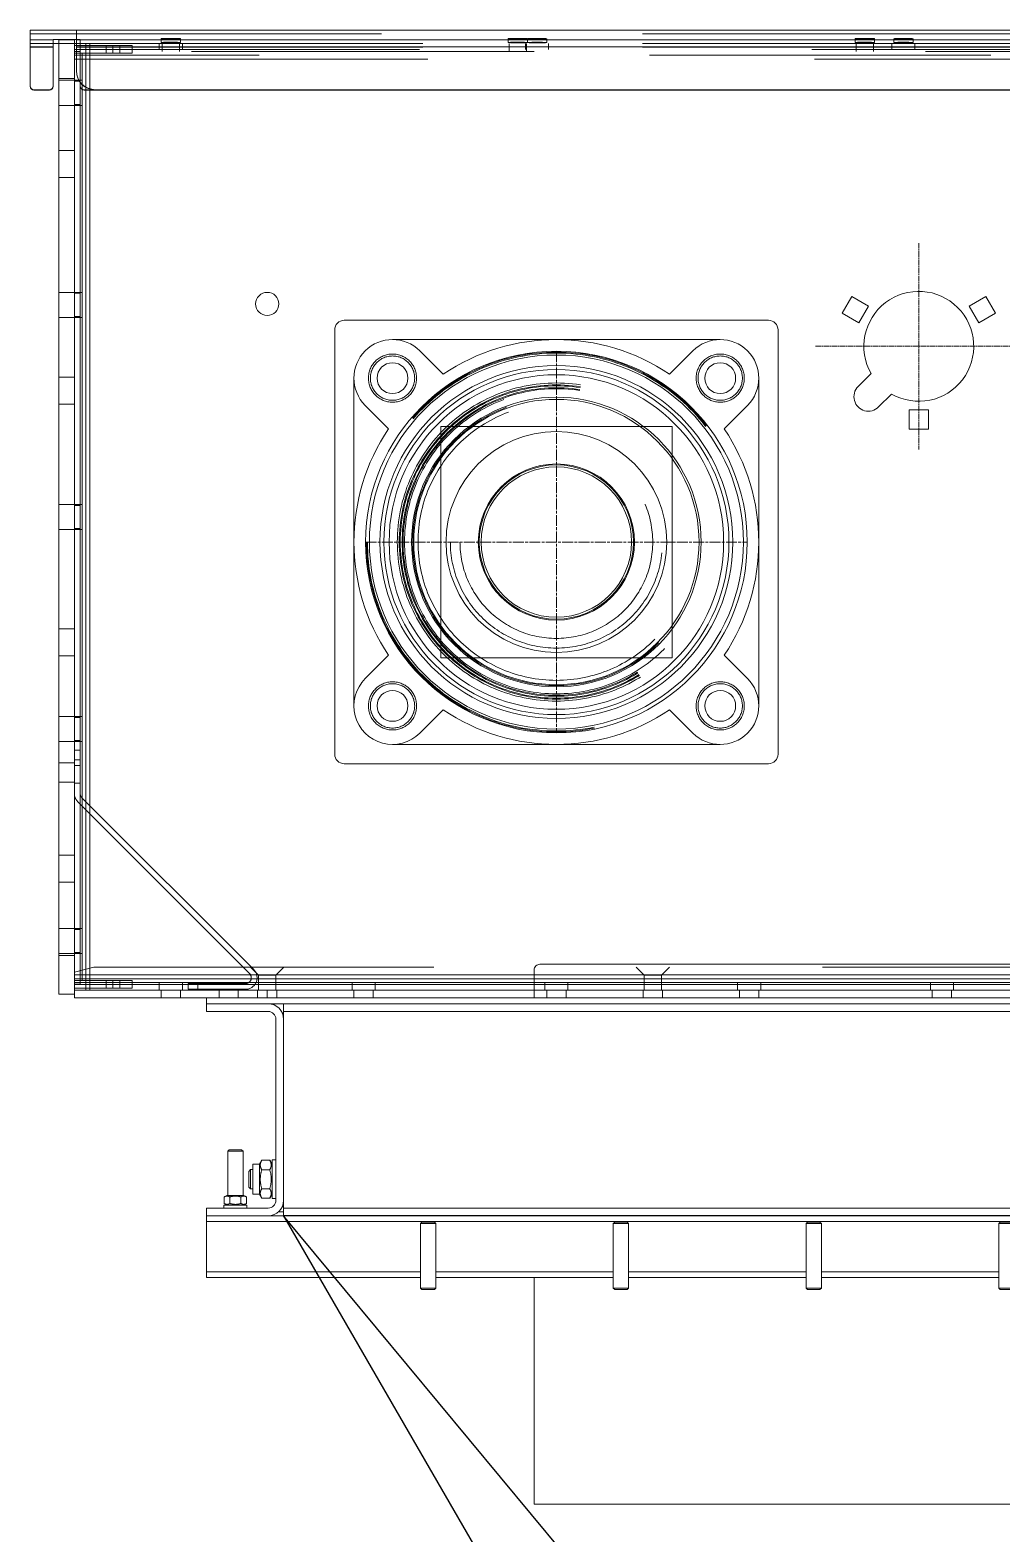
# Model space of a CAD drawing. Header units: millimetres. Extents: x 3220 to 226993, y 817 to 176024.
# Drawn here: x 71493 to 71997, y 159216 to 159996 of the extents above; entities that cross this region are included whole.
import ezdxf

# ---------------------------------------------------------------- set-up
doc = ezdxf.new("R2010")
doc.units = ezdxf.units.MM
doc.linetypes.add('CHAIN', pattern=[0.3543, 0.2362, -0.0295, 0.0591, -0.0295])
doc.linetypes.add('DASHED', pattern=[15, 7, -8])
for name, color, linetype, lineweight, true_color in [('Mittelpunktmarkierung(DIN)', 7, 'Continuous', 25, 0x3f3f3f), ('Sichtbare Kanten(DIN)', 7, 'Continuous', 50, 0x3f3f3f), ('Sichtbare tangentiale Kanten(DIN)', 7, 'Continuous', 50, 0x3f3f3f), ('Verdeckte Kanten(DIN)', 7, 'DASHED', 35, 0x3f3f3f), ('Verdeckte tangentiale Kanten(DIN)', 7, 'DASHED', 35, 0x3f3f3f)]:
    doc.layers.add(name, color=color, linetype=linetype, lineweight=lineweight, true_color=true_color)

# ---------------------------------------------------------------- blocks, each defined once
blk = doc.blocks.new('TKF 300 Motor F')
at = {"layer": 'Mittelpunktmarkierung(DIN)', "color": 1, "linetype": 'CHAIN', "lineweight": 0, "ltscale": 11.889819}
for p, q in [((-188.01, 155), (-188.01, 48)), ((-134.51, 101.5), (-241.51, 101.5))]:
    blk.add_line(p, q, dxfattribs=at)
at = {"layer": 'Mittelpunktmarkierung(DIN)', "color": 1, "linetype": 'CHAIN', "lineweight": 0, "ltscale": 23.990969}
for p, q in [((-0.01, 99.01), (-0.01, -99)), ((98.99, 0), (-99.01, 0))]:
    blk.add_line(p, q, dxfattribs=at)
at = {"layer": 'Sichtbare Kanten(DIN)', "color": 5, "lineweight": 0}
for p, q in [((272.99, 265.54), (-750.01, 265.54)), ((272.99, 260.5), (272.99, 265.54)), ((272.99, 265.54), (272.99, 265.54)), ((246.99, 260.66), (260.99, 260.66)), ((246.99, 260.5), (246.99, 260.66)), ((246.99, 260.5), (246.99, 256.85)), ((249.99, 258.66), (246.99, 258.66)), ((246.99, 258.5), (249.99, 258.5)), ((249.99, 240.5), (249.99, 260.5)), ((257.99, 260.5), (249.99, 260.5)), ((257.99, 260.5), (257.99, 240.5)), ((260.99, 258.66), (257.99, 258.66)), ((260.99, 260.66), (260.99, 260.5)), ((260.99, 256.85), (260.99, 260.5)), ((272.99, 260.5), (272.99, 256.85)), ((246.99, 236.61), (246.99, 256.85)), ((246.99, 254.5), (249.99, 254.5)), ((246.99, 253.5), (249.99, 253.5)), ((260.99, 256.85), (260.99, 236.61)), ((272.99, 236.61), (272.99, 256.85)), ((244.99, 234.62), (-740.01, 234.62)), ((-740.01, 234.44), (244.99, 234.44)), ((245.99, 234.71), (245.99, -227.5)), ((246.99, 236.43), (246.99, 236.61)), ((249.99, 240.5), (249.99, -214.5)), ((257.99, 240.5), (257.99, -214.5)), ((260.99, 236.43), (260.99, 236.61)), ((270.99, 234.62), (262.99, 234.62)), ((262.99, 234.44), (270.99, 234.44)), ((272.99, 236.43), (272.99, 236.61)), ((-222.75, 127.33), (-227.75, 118.67)), ((-214.09, 122.33), (-222.75, 127.33)), ((-153.27, 127.33), (-161.93, 122.33)), ((-148.27, 118.67), (-153.27, 127.33)), ((-227.75, 118.67), (-219.09, 113.67)), ((-219.09, 113.67), (-214.09, 122.33)), ((-161.93, 122.33), (-156.93, 113.67)), ((-156.93, 113.67), (-148.27, 118.67)), ((-115.01, -110), (-115.01, 110)), ((-110.01, 115), (109.99, 115)), ((114.99, 110), (114.99, -110)), ((-85.01, 105), (-0.01, 105)), ((-0.01, 105), (84.99, 105)), ((-58.75, 87.03), (-70.87, 99.15)), ((70.85, 99.15), (58.74, 87.03)), ((-156.54, 80.64), (-163.26, 87.36)), ((-105.01, 0), (-105.01, 85)), ((104.99, 85), (104.99, 0)), ((-173.87, 76.76), (-167.15, 70.04)), ((-99.15, 70.86), (-87.04, 58.75)), ((87.02, 58.75), (99.13, 70.86)), ((-193.01, 68.5), (-193.01, 58.5)), ((-183.01, 68.5), (-193.01, 68.5)), ((-183.01, 58.5), (-183.01, 68.5)), ((-193.01, 58.5), (-183.01, 58.5)), ((-105.01, -85), (-105.01, 0)), ((104.99, 0), (104.99, -85)), ((-87.04, -58.74), (-99.15, -70.85)), ((99.13, -70.85), (87.02, -58.74)), ((-70.87, -99.14), (-58.75, -87.03)), ((58.74, -87.03), (70.85, -99.14)), ((-0.01, -105), (-85.01, -105)), ((84.99, -105), (-0.01, -105)), ((109.99, -115), (-110.01, -115)), ((249.99, -234.5), (249.99, -214.5)), ((257.99, -214.5), (257.99, -234.5)), ((241.99, -224.5), (245.99, -224.5)), ((241.99, -228.5), (241.99, -224.5)), ((249.99, -228.5), (-750.01, -228.5)), ((249.99, -232.5), (-750.01, -232.5)), ((249.99, -232.5), (-750.01, -232.5)), ((245.99, -227.5), (241.99, -227.5)), ((245.99, -227.5), (249.99, -227.5)), ((-750.01, -236.5), (249.99, -236.5)), ((249.99, -234.5), (249.99, -236.5)), ((249.99, -234.5), (257.99, -234.5))]:
    blk.add_line(p, q, dxfattribs=at)
for centre, radius in [((-0.01, 0), 99), ((-85.01, 85), 8), ((-0.01, 0), 89.5), ((84.99, 85), 8), ((-0.01, 0), 57.25), ((-0.01, 0), 40.5), ((-0.01, 0), 40), ((-0.01, 0), 39), ((-85.01, -85), 8), ((84.99, -85), 8)]:
    blk.add_circle(centre, radius, dxfattribs=at)
at = {"layer": 'Sichtbare Kanten(DIN)', "color": 1, "lineweight": 0}
blk.add_circle((-0.01, 0), 0.01, dxfattribs=at)
at = {"layer": 'Sichtbare Kanten(DIN)', "color": 5, "lineweight": 0}
for centre, radius, start, end in [((-188.01, 101.5), 28.5, 330.25752, 299.74248), ((-110.01, 110), 5, 90, 180), ((109.99, 110), 5, 0, 90), ((-85.01, 85), 20, 45, 225), ((-0.01, 0), 105, 55.98058, 124.01942), ((84.99, 85), 20, 315, 135), ((-161.85, 75.34), 7.5, 225, 45), ((-0.01, 0), 105, 145.98058, 214.01942), ((-0.01, 0), 105, 325.98058, 34.01942), ((-85.01, -85), 20, 135, 315), ((84.99, -85), 20, 225, 45), ((-0.01, 0), 105, 235.98058, 304.01942), ((-110.01, -110), 5, 180, 270), ((109.99, -110), 5, 270, 0)]:
    blk.add_arc(centre, radius, start, end, dxfattribs=at)
for centre in [(-160.01, 261.09), (19.99, 261.09), (199.99, 261.09)]:
    blk.add_ellipse(centre, major_axis=(-5, 0), ratio=0.026186, dxfattribs=at)
for centre, major_axis, start_param, end_param in [((244.99, 236.61), (2, 0), 4.712389, 6.283185), ((244.99, 236.43), (2, 0), 4.712389, 6.283185), ((262.99, 236.61), (-2, 0), 0, 1.570796), ((262.99, 236.43), (-2, 0), 0, 1.570796), ((270.99, 236.61), (2, 0), 4.712389, 6.283185), ((270.99, 236.43), (2, 0), 4.712389, 6.283185)]:
    blk.add_ellipse(centre, major_axis=major_axis, ratio=0.996195, start_param=start_param, end_param=end_param, dxfattribs=at)
at = {"layer": 'Sichtbare tangentiale Kanten(DIN)', "color": 5, "lineweight": 0}
for p, q in [((-750.01, 265.54), (272.99, 265.54)), ((-750.01, 260.5), (246.99, 260.5)), ((260.99, 260.5), (272.99, 260.5)), ((-750.01, 256.85), (246.99, 256.85)), ((260.99, 256.85), (272.99, 256.85)), ((241.99, -224.5), (241.99, 234.44)), ((244.99, 234.44), (244.99, 234.62)), ((249.99, 240.5), (257.99, 240.5)), ((262.99, 234.44), (262.99, 234.62)), ((270.99, 234.44), (270.99, 234.62)), ((257.99, -214.5), (249.99, -214.5)), ((-250.01, -224.5), (241.99, -224.5))]:
    blk.add_line(p, q, dxfattribs=at)
for radius in [97, 91.5, 86.75, 75.09, 74]:
    blk.add_circle((-0.01, 0), radius, dxfattribs=at)
at = {"layer": 'Verdeckte Kanten(DIN)', "color": 5, "lineweight": 0, "ltscale": 26.048429}
blk.add_line((272.99, 263.54), (-750.01, 263.54), dxfattribs=at)
at = {"layer": 'Verdeckte Kanten(DIN)', "color": 5, "lineweight": 0, "ltscale": 0.38097}
for p, q in [((-165.01, 259.09), (-165.01, 261.09)), ((-155.01, 259.09), (-155.01, 261.09)), ((14.99, 259.09), (14.99, 261.09)), ((24.99, 259.09), (24.99, 261.09)), ((194.99, 259.09), (194.99, 261.09)), ((204.99, 259.09), (204.99, 261.09))]:
    blk.add_line(p, q, dxfattribs=at)
at = {"layer": 'Verdeckte Kanten(DIN)', "color": 5, "lineweight": 0, "ltscale": 0.761779}
for p, q in [((-164.51, 258.5), (-164.51, 254.5)), ((-155.51, 258.5), (-155.51, 254.5)), ((15.49, 258.5), (15.49, 254.5)), ((24.49, 258.5), (24.49, 254.5)), ((195.49, 258.5), (195.49, 254.5)), ((204.49, 258.5), (204.49, 254.5)), ((219.99, 257.5), (219.99, 253.5)), ((226.49, 257.5), (226.49, 253.5)), ((233.49, 257.5), (233.49, 253.5)), ((241.99, 254.5), (241.99, 258.5)), ((245.99, 250.5), (249.99, 250.5)), ((249.99, 239.5), (245.99, 239.5)), ((249.99, 226.5), (245.99, 226.5)), ((249.99, 129.5), (245.99, 129.5)), ((249.99, 116.5), (245.99, 116.5)), ((249.99, 19.5), (245.99, 19.5)), ((249.99, 6.5), (245.99, 6.5)), ((249.99, -90.5), (245.99, -90.5)), ((249.99, -103.5), (245.99, -103.5)), ((249.99, -200.5), (245.99, -200.5)), ((249.99, -213.5), (245.99, -213.5)), ((249.99, -224.5), (245.99, -224.5)), ((-206.01, -228.5), (-206.01, -232.5)), ((-205.01, -232.5), (-205.01, -236.5)), ((-195.01, -232.5), (-195.01, -236.5)), ((-194.01, -228.5), (-194.01, -232.5)), ((-106.01, -228.5), (-106.01, -232.5)), ((-105.01, -232.5), (-105.01, -236.5)), ((-95.01, -232.5), (-95.01, -236.5)), ((-94.01, -228.5), (-94.01, -232.5)), ((-6.01, -228.5), (-6.01, -232.5)), ((-5.01, -232.5), (-5.01, -236.5)), ((4.99, -232.5), (4.99, -236.5)), ((5.99, -228.5), (5.99, -232.5)), ((93.99, -228.5), (93.99, -232.5)), ((94.99, -232.5), (94.99, -236.5)), ((104.99, -232.5), (104.99, -236.5)), ((105.99, -228.5), (105.99, -232.5)), ((149.99, -232.5), (149.99, -236.5)), ((164.99, -232.5), (164.99, -236.5)), ((174.99, -232.5), (174.99, -236.5)), ((193.99, -228.5), (193.99, -232.5)), ((194.99, -232.5), (194.99, -236.5)), ((204.99, -232.5), (204.99, -236.5)), ((205.99, -228.5), (205.99, -232.5)), ((219.99, -227.5), (219.99, -231.5)), ((226.49, -227.5), (226.49, -231.5)), ((233.49, -227.5), (233.49, -231.5)), ((241.99, -228.5), (241.99, -232.5))]:
    blk.add_line(p, q, dxfattribs=at)
at = {"layer": 'Verdeckte Kanten(DIN)', "color": 5, "lineweight": 0, "ltscale": 2.991791}
for p, q in [((219.99, 257.5), (229.99, 257.5)), ((229.99, 253.5), (219.99, 253.5)), ((219.99, -227.5), (229.99, -227.5)), ((229.99, -231.5), (219.99, -231.5))]:
    blk.add_line(p, q, dxfattribs=at)
at = {"layer": 'Verdeckte Kanten(DIN)', "color": 5, "lineweight": 0, "ltscale": 3.809293}
for p, q in [((249.99, 257.5), (229.99, 257.5)), ((249.99, -231.5), (229.99, -231.5))]:
    blk.add_line(p, q, dxfattribs=at)
at = {"layer": 'Verdeckte Kanten(DIN)', "color": 5, "lineweight": 0, "ltscale": 1.523657}
for p, q in [((257.99, 258.66), (249.99, 258.66)), ((249.99, 239.5), (257.99, 239.5)), ((249.99, 226.5), (257.99, 226.5)), ((257.99, 203), (249.99, 203)), ((257.99, 189), (249.99, 189)), ((249.99, 129.5), (257.99, 129.5)), ((249.99, 116.5), (257.99, 116.5)), ((257.99, 85.5), (249.99, 85.5)), ((257.99, 71.5), (249.99, 71.5)), ((249.99, 19.5), (257.99, 19.5)), ((249.99, 6.5), (257.99, 6.5)), ((257.99, -45), (249.99, -45)), ((257.99, -59), (249.99, -59)), ((249.99, -90.5), (257.99, -90.5)), ((249.99, -103.5), (257.99, -103.5)), ((249.99, -114.5), (257.99, -114.5)), ((249.99, -124.5), (257.99, -124.5)), ((257.99, -162.5), (249.99, -162.5)), ((257.99, -176.5), (249.99, -176.5)), ((249.99, -200.5), (257.99, -200.5)), ((249.99, -213.5), (257.99, -213.5))]:
    blk.add_line(p, q, dxfattribs=at)
at = {"layer": 'Verdeckte Kanten(DIN)', "color": 5, "lineweight": 0, "ltscale": 25.386398}
blk.add_line((-750.01, 254.5), (246.99, 254.5), dxfattribs=at)
at = {"layer": 'Verdeckte Kanten(DIN)', "color": 5, "lineweight": 0, "ltscale": 3.047415}
blk.add_line((245.99, 253.5), (229.99, 253.5), dxfattribs=at)
at = {"layer": 'Verdeckte Kanten(DIN)', "color": 5, "lineweight": 0, "ltscale": 1.196656}
for q in [(241.99, 254.5), (245.99, 250.5)]:
    blk.add_line((241.99, 250.5), q, dxfattribs=at)
at = {"layer": 'Verdeckte Kanten(DIN)', "color": 5, "lineweight": 0, "ltscale": 0.19037}
blk.add_line((245.99, 253.5), (246.99, 253.5), dxfattribs=at)
at = {"layer": 'Verdeckte Kanten(DIN)', "color": 5, "lineweight": 0, "ltscale": 3.579878}
blk.add_line((245.99, 253.5), (245.99, 234.71), dxfattribs=at)
at = {"layer": 'Verdeckte Kanten(DIN)', "color": 5, "lineweight": 0, "ltscale": 29.027576}
for p, q in [((-60.01, 60), (59.99, 60)), ((-60.01, -60), (-60.01, 60)), ((59.99, 60), (59.99, -60)), ((59.99, -60), (-60.01, -60))]:
    blk.add_line(p, q, dxfattribs=at)
at = {"layer": 'Verdeckte Kanten(DIN)', "color": 5, "lineweight": 0, "ltscale": 0.571309}
for p, q in [((249.99, -108), (246.99, -108)), ((249.99, -116), (246.99, -116)), ((249.99, -125), (246.99, -125)), ((191, -232), (191, -229))]:
    blk.add_line(p, q, dxfattribs=at)
at = {"layer": 'Verdeckte Kanten(DIN)', "color": 5, "lineweight": 0, "ltscale": 1.495845}
for p, q in [((246.99, -113), (246.99, -108)), ((186, -229), (191, -229)), ((191, -232), (186, -232))]:
    blk.add_line(p, q, dxfattribs=at)
at = {"layer": 'Verdeckte Kanten(DIN)', "color": 5, "lineweight": 0, "ltscale": 3.335922}
blk.add_line((246.99, -113), (246.99, -130.52), dxfattribs=at)
at = {"layer": 'Verdeckte Kanten(DIN)', "color": 5, "lineweight": 0, "ltscale": 30.486076}
for p, q in [((246.11, -132.64), (157, -221.75)), ((248.23, -134.76), (159.12, -223.87))]:
    blk.add_line(p, q, dxfattribs=at)
at = {"layer": 'Verdeckte Kanten(DIN)', "color": 5, "lineweight": 0, "ltscale": 4.715426}
for p, q in [((186, -229), (161.24, -229)), ((161.24, -232), (186, -232))]:
    blk.add_line(p, q, dxfattribs=at)
at = {"layer": 'Verdeckte Kanten(DIN)', "color": 5, "lineweight": 0, "ltscale": 2.285536}
blk.add_line((241.99, -227.5), (229.99, -227.5), dxfattribs=at)
at = {"layer": 'Verdeckte Kanten(DIN)', "color": 5, "lineweight": 0, "ltscale": 24.951368}
blk.add_circle((-0.01, 0), 98.5, dxfattribs=at)
at = {"layer": 'Verdeckte Kanten(DIN)', "color": 5, "lineweight": 0, "ltscale": 24.824713}
blk.add_circle((-0.01, 0), 98, dxfattribs=at)
at = {"layer": 'Verdeckte Kanten(DIN)', "color": 5, "lineweight": 0, "ltscale": 14.959352}
for centre in [(-85.01, 85), (84.99, 85), (-85.01, -85), (84.99, -85)]:
    blk.add_circle(centre, 12.5, dxfattribs=at)
at = {"layer": 'Verdeckte Kanten(DIN)', "color": 5, "lineweight": 0, "ltscale": 13.762596}
for centre in [(-85.01, 85), (84.99, 85), (-85.01, -85), (84.99, -85)]:
    blk.add_circle(centre, 11.5, dxfattribs=at)
at = {"layer": 'Verdeckte Kanten(DIN)', "color": 5, "lineweight": 0, "ltscale": 24.77405}
blk.add_circle((-0.01, 0), 81.5, dxfattribs=at)
at = {"layer": 'Verdeckte Kanten(DIN)', "color": 5, "lineweight": 0, "ltscale": 24.318085}
blk.add_circle((-0.01, 0), 80, dxfattribs=at)
at = {"layer": 'Verdeckte Kanten(DIN)', "color": 5, "lineweight": 0, "ltscale": 25.162464}
blk.add_circle((-0.01, 0), 74.5, dxfattribs=at)
at = {"layer": 'Verdeckte Kanten(DIN)', "color": 5, "lineweight": 0, "ltscale": 24.233648}
blk.add_circle((-0.01, 0), 71.75, dxfattribs=at)
at = {"layer": 'Verdeckte Kanten(DIN)', "color": 5, "lineweight": 0, "ltscale": 23.883833}
blk.add_circle((-0.01, 0), 55, dxfattribs=at)
at = {"layer": 'Verdeckte Kanten(DIN)', "color": 5, "lineweight": 0, "ltscale": 25.331339}
blk.add_circle((-0.01, 0), 50, dxfattribs=at)
at = {"layer": 'Verdeckte Kanten(DIN)', "color": 5, "lineweight": 0, "ltscale": 0.448684}
blk.add_arc((243.99, -130.52), 3, 315, 0, dxfattribs=at)
at = {"layer": 'Verdeckte Kanten(DIN)', "color": 5, "lineweight": 0, "ltscale": 0.897467}
blk.add_arc((243.99, -130.52), 6, 315, 0, dxfattribs=at)
at = {"layer": 'Verdeckte Kanten(DIN)', "color": 5, "lineweight": 0, "ltscale": 2.692601}
blk.add_arc((161.24, -226), 6, 135, 270, dxfattribs=at)
at = {"layer": 'Verdeckte Kanten(DIN)', "color": 5, "lineweight": 0, "ltscale": 1.346251}
blk.add_arc((161.24, -226), 3, 135, 270, dxfattribs=at)
at = {"layer": 'Verdeckte Kanten(DIN)', "color": 5, "lineweight": 0, "ltscale": 5.984706}
for centre in [(-160.01, 259.09), (19.99, 259.09), (199.99, 259.09)]:
    blk.add_ellipse(centre, major_axis=(5, 0), ratio=0.026186, dxfattribs=at)
at = {"layer": 'Verdeckte tangentiale Kanten(DIN)', "color": 5, "lineweight": 0, "ltscale": 26.048429}
blk.add_line((272.99, 263.54), (-750.01, 263.54), dxfattribs=at)
at = {"layer": 'Verdeckte tangentiale Kanten(DIN)', "color": 5, "lineweight": 0, "ltscale": 25.386398}
for p, q in [((246.99, 258.5), (-750.01, 258.5)), ((246.99, 256.68), (-750.01, 256.68))]:
    blk.add_line(p, q, dxfattribs=at)
at = {"layer": 'Verdeckte tangentiale Kanten(DIN)', "color": 5, "lineweight": 0, "ltscale": 0.761779}
for p, q in [((229.99, 253.5), (229.99, 257.5)), ((229.99, -231.5), (229.99, -227.5))]:
    blk.add_line(p, q, dxfattribs=at)
at = {"layer": 'Verdeckte tangentiale Kanten(DIN)', "color": 5, "lineweight": 0, "ltscale": 2.285536}
for p, q in [((272.99, 258.5), (260.99, 258.5)), ((272.99, 256.68), (260.99, 256.68))]:
    blk.add_line(p, q, dxfattribs=at)
at = {"layer": 'Verdeckte tangentiale Kanten(DIN)', "color": 5, "lineweight": 0, "ltscale": 25.055382}
blk.add_line((241.99, 250.5), (-742.01, 250.5), dxfattribs=at)
at = {"layer": 'Verdeckte tangentiale Kanten(DIN)', "color": 5, "lineweight": 0, "ltscale": 3.059311}
blk.add_line((241.99, 234.44), (241.99, 250.5), dxfattribs=at)
at = {"layer": 'Verdeckte tangentiale Kanten(DIN)', "color": 5, "lineweight": 0, "ltscale": 0.571309}
for p, q in [((246.99, -113), (249.99, -113)), ((186, -229), (186, -232))]:
    blk.add_line(p, q, dxfattribs=at)
at = {"layer": 'Verdeckte tangentiale Kanten(DIN)', "color": 5, "lineweight": 0, "ltscale": 25.078026}
blk.add_circle((-0.01, 0), 82.5, dxfattribs=at)
at = {"layer": 'Verdeckte tangentiale Kanten(DIN)', "color": 5, "lineweight": 0, "ltscale": 24.622061}
blk.add_circle((-0.01, 0), 81, dxfattribs=at)
at = {"layer": 'Verdeckte tangentiale Kanten(DIN)', "color": 5, "lineweight": 0, "ltscale": 24.166098}
blk.add_circle((-0.01, 0), 79.5, dxfattribs=at)
at = {"layer": 'Verdeckte tangentiale Kanten(DIN)', "color": 5, "lineweight": 0, "ltscale": 26.597906}
blk.add_circle((-0.01, 0), 78.75, dxfattribs=at)
blk = doc.blocks.new('TKF 300 2000 F')
at = {"layer": 'Sichtbare Kanten(DIN)', "color": 5, "lineweight": 0}
for p, q in [((-1999, 497), (-1999, 502.03)), ((-1999, 502.03), (-1999, 502.03)), ((-1, 502.03), (-1999, 502.03)), ((-2000, 495), (-2000, 492)), ((-2000, 495), (-1999, 495)), ((-2000, 492), (-1999, 492)), ((-1999, 491.9), (-2000, 491.9)), ((-2000, 7.1), (-2000, 491.9)), ((-1999, 497), (-1999, 493.35)), ((-1999, 481.07), (-1999, 493.35)), ((-1999, 481.07), (-1999, 480.9)), ((-1997, 7.1), (-1997, 474.92)), ((-11, 471.11), (-1989, 471.11)), ((-1989, 470.94), (-11, 470.94)), ((-1994, 10), (-1997, 10)), ((-1994, 10), (-1994, 7)), ((-1997, 7.1), (-2000, 7.1)), ((-2000, 7.1), (-2000, 7)), ((-2000, 4), (-2000, 7)), ((0, 7), (-2000, 7)), ((-2000, 4), (0, 4)), ((-2000, 0), (-2000, 4)), ((0, 4), (-2000, 4)), ((-2000, 0), (0, 0))]:
    blk.add_line(p, q, dxfattribs=at)
blk.add_circle((-1900, 360), 6, dxfattribs=at)
for centre in [(-1950, 497.58), (-1760, 497.58), (-1570, 497.58)]:
    blk.add_ellipse(centre, major_axis=(-5, 0), ratio=0.026186, dxfattribs=at)
for centre in [(-1989, 481.07), (-1989, 480.9)]:
    blk.add_ellipse(centre, major_axis=(-10, 0), ratio=0.996195, start_param=0, end_param=1.570796, dxfattribs=at)
at = {"layer": 'Sichtbare tangentiale Kanten(DIN)', "color": 5, "lineweight": 0}
for p, q in [((-1999, 502.03), (-1, 502.03)), ((-1999, 497), (-1, 497)), ((-1999, 493.35), (-1, 493.35)), ((-1994, 472.27), (-1994, 10)), ((-1989, 470.94), (-1989, 471.11)), ((-1994, 10), (-6, 10))]:
    blk.add_line(p, q, dxfattribs=at)
at = {"layer": 'Verdeckte Kanten(DIN)', "color": 5, "lineweight": 0, "ltscale": 25.437323}
for p, q in [((-1, 500.03), (-1999, 500.03)), ((-1999, 492), (-1, 492))]:
    blk.add_line(p, q, dxfattribs=at)
at = {"layer": 'Verdeckte Kanten(DIN)', "color": 5, "lineweight": 0, "ltscale": 0.380839}
blk.add_line((-1997, 491.9), (-1999, 491.9), dxfattribs=at)
at = {"layer": 'Verdeckte Kanten(DIN)', "color": 5, "lineweight": 0, "ltscale": 3.233633}
blk.add_line((-1997, 474.92), (-1997, 491.9), dxfattribs=at)
at = {"layer": 'Verdeckte Kanten(DIN)', "color": 5, "lineweight": 0, "ltscale": 0.571309}
for p, q in [((-1994, 495), (-1994, 492)), ((-1956, 492), (-1956, 495)), ((-1944, 492), (-1944, 495)), ((-1766, 492), (-1766, 495)), ((-1754, 492), (-1754, 495)), ((-1576, 492), (-1576, 495)), ((-1564, 492), (-1564, 495)), ((-2000, 489), (-1997, 489)), ((-1997, 475.5), (-2000, 475.5)), ((-1997, 463.5), (-2000, 463.5)), ((-1997, 365.5), (-2000, 365.5)), ((-1997, 353.5), (-2000, 353.5)), ((-1997, 255.5), (-2000, 255.5)), ((-1997, 243.5), (-2000, 243.5)), ((-1997, 145.5), (-2000, 145.5)), ((-1997, 133.5), (-2000, 133.5)), ((-1997, 35.5), (-2000, 35.5)), ((-1997, 23.5), (-2000, 23.5)), ((-1997, 10), (-2000, 10)), ((-1994, 7), (-1994, 4)), ((-1956, 7), (-1956, 4)), ((-1944, 7), (-1944, 4)), ((-1856, 7), (-1856, 4)), ((-1844, 7), (-1844, 4)), ((-1756, 7), (-1756, 4)), ((-1744, 7), (-1744, 4)), ((-1656, 7), (-1656, 4)), ((-1644, 7), (-1644, 4)), ((-1556, 7), (-1556, 4)), ((-1544, 7), (-1544, 4))]:
    blk.add_line(p, q, dxfattribs=at)
at = {"layer": 'Verdeckte Kanten(DIN)', "color": 5, "lineweight": 0, "ltscale": 0.897467}
for p, q in [((-1994, 492), (-1994, 489)), ((-1994, 489), (-1997, 489))]:
    blk.add_line(p, q, dxfattribs=at)
at = {"layer": 'Verdeckte Kanten(DIN)', "color": 5, "lineweight": 0, "ltscale": 0.38097}
for p, q in [((-1955, 495.58), (-1955, 497.58)), ((-1945, 495.58), (-1945, 497.58)), ((-1765, 495.58), (-1765, 497.58)), ((-1755, 495.58), (-1755, 497.58)), ((-1575, 495.58), (-1575, 497.58)), ((-1565, 495.58), (-1565, 497.58))]:
    blk.add_line(p, q, dxfattribs=at)
at = {"layer": 'Verdeckte Kanten(DIN)', "color": 5, "lineweight": 0, "ltscale": 1.971787}
blk.add_line((-2000, 13.32), (-1990, 16), dxfattribs=at)
at = {"layer": 'Verdeckte Kanten(DIN)', "color": 5, "lineweight": 0, "ltscale": 25.208158}
blk.add_line((-1990, 16), (-10, 16), dxfattribs=at)
at = {"layer": 'Verdeckte Kanten(DIN)', "color": 5, "lineweight": 0, "ltscale": 1.104296}
for p, q in [((-1904.5, 11.9), (-1908.6, 16)), ((-1895.5, 11.9), (-1891.4, 16)), ((-1704.5, 11.9), (-1708.6, 16)), ((-1695.5, 11.9), (-1691.4, 16))]:
    blk.add_line(p, q, dxfattribs=at)
at = {"layer": 'Verdeckte Kanten(DIN)', "color": 5, "lineweight": 0, "ltscale": 2.692601}
for p, q in [((-1904.5, 11.9), (-1895.5, 11.9)), ((-1704.5, 11.9), (-1695.5, 11.9))]:
    blk.add_line(p, q, dxfattribs=at)
at = {"layer": 'Verdeckte Kanten(DIN)', "color": 5, "lineweight": 0, "ltscale": 1.50461}
for p, q in [((-1904.5, 4), (-1904.5, 11.9)), ((-1895.5, 4), (-1895.5, 11.9)), ((-1704.5, 4), (-1704.5, 11.9)), ((-1695.5, 4), (-1695.5, 11.9))]:
    blk.add_line(p, q, dxfattribs=at)
at = {"layer": 'Verdeckte Kanten(DIN)', "color": 5, "lineweight": 0, "ltscale": 0.761779}
for p, q in [((-1955, 0), (-1955, 4)), ((-1945, 0), (-1945, 4)), ((-1905, 0), (-1905, 4)), ((-1895, 0), (-1895, 4)), ((-1855, 0), (-1855, 4)), ((-1845, 0), (-1845, 4)), ((-1755, 0), (-1755, 4)), ((-1745, 0), (-1745, 4)), ((-1705, 0), (-1705, 4)), ((-1695, 0), (-1695, 4)), ((-1655, 0), (-1655, 4)), ((-1645, 0), (-1645, 4)), ((-1555, 0), (-1555, 4)), ((-1545, 0), (-1545, 4))]:
    blk.add_line(p, q, dxfattribs=at)
at = {"layer": 'Verdeckte Kanten(DIN)', "color": 5, "lineweight": 0, "ltscale": 5.984706}
for centre in [(-1950, 495.58), (-1760, 495.58), (-1570, 495.58)]:
    blk.add_ellipse(centre, major_axis=(5, 0), ratio=0.026186, dxfattribs=at)
at = {"layer": 'Verdeckte tangentiale Kanten(DIN)', "color": 5, "lineweight": 0, "ltscale": 25.437323}
for p, q in [((-1, 500.03), (-1999, 500.03)), ((-1, 495), (-1999, 495)), ((-1, 493.17), (-1999, 493.17))]:
    blk.add_line(p, q, dxfattribs=at)
at = {"layer": 'Verdeckte tangentiale Kanten(DIN)', "color": 5, "lineweight": 0, "ltscale": 3.18604}
blk.add_line((-1994, 489), (-1994, 472.27), dxfattribs=at)
at = {"layer": 'Verdeckte tangentiale Kanten(DIN)', "color": 5, "lineweight": 0, "ltscale": 25.310009}
blk.add_line((-6, 489), (-1994, 489), dxfattribs=at)
blk = doc.blocks.new('102')
at = {"xscale": -1}
blk.add_blockref('TKF 300 Motor F', (-12857.01, -82.5), dxfattribs=at)
blk.add_blockref('TKF 300 2000 F', (-11107, -319))
blk = doc.blocks.new('300x650 for TKF 300 R')
at = {"layer": 'Sichtbare Kanten(DIN)', "color": 6, "lineweight": 0}
for p, q in [((-365, 146.5), (195, 146.5)), ((195, 146.5), (195, 143.5)), ((195, 29), (195, 143.5)), ((-46, 34.47), (-54, 34.47)), ((-53.23, 35.23), (-46.77, 35.23)), ((-46.77, 35.23), (-46, 34.47)), ((-46, 1), (-46, 34.47)), ((46.77, 35.23), (46, 34.47)), ((54, 34.47), (46, 34.47)), ((46, 1), (46, 34.47)), ((46.77, 35.23), (53.23, 35.23)), ((53.23, 35.23), (54, 34.47)), ((54, 1), (54, 34.47)), ((146.77, 35.23), (146, 34.47)), ((154, 34.47), (146, 34.47)), ((146, 1), (146, 34.47)), ((146.77, 35.23), (153.23, 35.23)), ((153.23, 35.23), (154, 34.47)), ((154, 1), (154, 34.47)), ((246.77, 35.23), (246, 34.47)), ((254, 34.47), (246, 34.47)), ((246, 1), (246, 34.47)), ((246.77, 35.23), (253.23, 35.23)), ((253.23, 35.23), (254, 34.47)), ((254, 1), (254, 34.47)), ((46, 29), (-46, 29)), ((-46, 26), (46, 26)), ((146, 29), (54, 29)), ((54, 26), (146, 26)), ((246, 29), (154, 29)), ((154, 26), (246, 26)), ((365, 29), (254, 29)), ((254, 26), (365, 26)), ((365, 26), (365, 29)), ((365, 26), (365, 3)), ((365, 0), (-365, 0)), ((-54, 1), (-46, 1)), ((-46.77, 0.23), (-53.23, 0.23)), ((-46.77, 0.23), (-46, 1)), ((46, 1), (54, 1)), ((46.77, 0.23), (46, 1)), ((53.23, 0.23), (46.77, 0.23)), ((53.23, 0.23), (54, 1)), ((146, 1), (154, 1)), ((146.77, 0.23), (146, 1)), ((153.23, 0.23), (146.77, 0.23)), ((153.23, 0.23), (154, 1)), ((246, 1), (254, 1)), ((246.77, 0.23), (246, 1)), ((253.23, 0.23), (246.77, 0.23)), ((253.23, 0.23), (254, 1)), ((365, 0), (365, 3)), ((365, 0), (365, -3)), ((-365, -3), (365, -3)), ((325, -3), (-325, -3)), ((325, -7), (-325, -7)), ((325, -7), (325, -3)), ((325, -5), (327.71, -5)), ((325, -7), (325, -11)), ((360, -3), (333, -3)), ((333, -7), (360, -7)), ((344, -7), (344, -8.6)), ((356, -7), (356, -8.6)), ((360, -7), (365, -7)), ((365, -3), (365, -7)), ((325, -11), (325, -105)), ((329, -105), (329, -11)), ((329, -11.99), (331, -11.99)), ((331, -11.99), (331, -31.99)), ((331, -14.19), (332.16, -12.17)), ((332.16, -12.17), (336.34, -12.17)), ((337.5, -14.19), (336.34, -12.17)), ((337.5, -14.19), (337.5, -29.79)), ((337.5, -14.19), (341, -14.19)), ((341, -14.19), (341, -29.79)), ((356, -8.6), (344, -8.6)), ((345.6, -8.6), (344.23, -9.39)), ((344.23, -12.81), (344.23, -9.39)), ((345.6, -13.6), (344.23, -12.81)), ((345.6, -13.6), (354.4, -13.6)), ((346, -13.6), (346, -36.47)), ((347.11, -12.81), (347.11, -9.39)), ((352.89, -12.81), (352.89, -9.39)), ((354, -13.6), (354, -36.47)), ((354.4, -8.6), (355.77, -9.39)), ((354.4, -13.6), (355.77, -12.81)), ((355.77, -12.81), (355.77, -9.39)), ((332.16, -17.08), (336.34, -17.08)), ((341, -16.99), (342.08, -16.99)), ((342.08, -26.99), (342.08, -16.99)), ((343, -17.91), (342.08, -16.99)), ((343, -17.91), (343, -26.07)), ((331, -29.79), (332.16, -31.8)), ((332.16, -26.9), (336.34, -26.9)), ((337.5, -29.79), (336.34, -31.8)), ((337.5, -29.79), (341, -29.79)), ((341, -26.99), (342.08, -26.99)), ((343, -26.07), (342.08, -26.99)), ((329, -31.99), (331, -31.99)), ((332.16, -31.8), (336.34, -31.8)), ((346, -36.47), (354, -36.47)), ((346.77, -37.23), (346, -36.47)), ((353.23, -37.23), (346.77, -37.23)), ((353.23, -37.23), (354, -36.47)), ((325, -109), (-325, -109)), ((325, -105), (325, -109)), ((325, -113), (325, -109)), ((360, -109), (333, -109)), ((365, -109), (360, -109)), ((365, -109), (365, -113)), ((360, -116), (-360, -116)), ((325, -113), (-325, -113)), ((195, -130.5), (195, -116)), ((333, -113), (325, -113)), ((333, -113), (360, -113)), ((360, -113), (365, -113)), ((365, -116), (360, -116)), ((365, -116), (365, -113)), ((-362, -133.5), (192, -133.5))]:
    blk.add_line(p, q, dxfattribs=at)
for centre, radius, start, end in [((333, -11), 8, 90, 180), ((333, -11), 4, 90, 180), ((333, -105), 8, 180, 270), ((333, -105), 4, 180, 270), ((192, -130.5), 3, 270, 0)]:
    blk.add_arc(centre, radius, start, end, dxfattribs=at)
for points in [[(332.16, -12.17), (330.75, -14.63), (332.16, -17.08)], [(336.34, -17.08), (337.75, -14.63), (336.34, -12.17)], [(347.11, -9.39), (345.67, -8.56), (344.23, -9.39)], [(344.23, -12.81), (345.67, -13.64), (347.11, -12.81)], [(352.89, -9.39), (350, -8.56), (347.11, -9.39)], [(347.11, -12.81), (350, -13.64), (352.89, -12.81)], [(355.77, -9.39), (354.33, -8.56), (352.89, -9.39)], [(352.89, -12.81), (354.33, -13.64), (355.77, -12.81)], [(332.16, -17.08), (330.75, -21.99), (332.16, -26.9)], [(336.34, -26.9), (337.75, -21.99), (336.34, -17.08)], [(332.16, -26.9), (330.75, -29.35), (332.16, -31.8)], [(336.34, -31.8), (337.75, -29.35), (336.34, -26.9)]]:
    blk.add_rational_spline(points, [1, 1.15470053838, 1], degree=2, dxfattribs=at)

msp = doc.modelspace()

# ---------------------------------------------------------------- linework, layer by layer
at = {"color": 4}
msp.add_lwpolyline([(72274.51, 159380.66), (71624.51, 159380.66), (71971.51, 158780.41), (72274.51, 158780.41), (72274.51, 159380.66), (72123.01, 158780.41), (71624.51, 159380.66)], dxfattribs=at)

# ---------------------------------------------------------------- block references
msp.add_blockref('102', (84623.01, 159812.66))
at = {"lineweight": 0, "rotation": 180}
msp.add_blockref('300x650 for TKF 300 R', (71949.51, 159377.66), dxfattribs=at)

doc.saveas('drawing.dxf')
